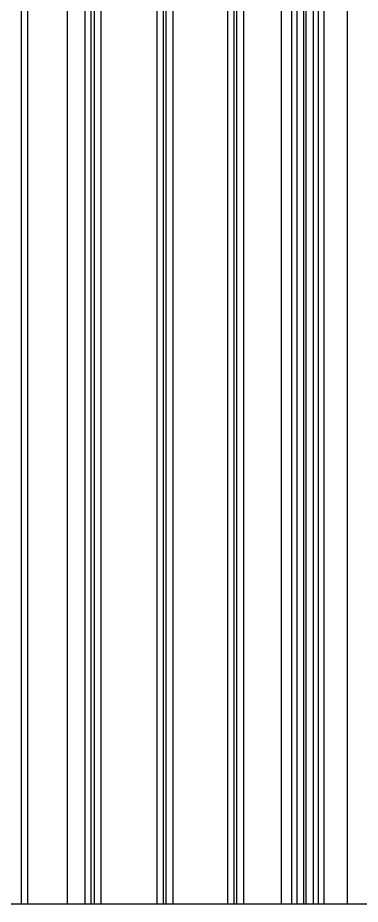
# Model space of a CAD drawing. Header units: millimetres. Extents: x -4172 to 126100, y -2 to 142133.
# Drawn here: x 30460 to 31593, y 43018 to 45951 of the extents above; entities that cross this region are included whole.
import ezdxf

# ---------------------------------------------------------------- set-up
doc = ezdxf.new("R2010")
doc.units = ezdxf.units.MM
doc.header["$LTSCALE"] = 100
doc.layers.add('Visible', color=7, linetype='Continuous', lineweight=25)

msp = doc.modelspace()

# ---------------------------------------------------------------- linework, layer by layer
at = {"layer": 'Visible'}
for p, q in [((30472.37, 43017.58), (30472.37, 48882.58)), ((30492.77, 48882.58), (30492.77, 43017.58)), ((30682.03, 48882.58), (30682.03, 43017.58)), ((30703.07, 43017.58), (30703.07, 48882.58)), ((30714, 43017.58), (30714, 48882.58)), ((30735.03, 48882.58), (30735.03, 43017.58)), ((30920.13, 48882.58), (30920.13, 43017.58)), ((30941.79, 43017.58), (30941.79, 48882.58)), ((30951.54, 43017.58), (30951.54, 48882.58)), ((30973.21, 48882.58), (30973.21, 43017.58)), ((31154.03, 48882.58), (31154.03, 43017.58)), ((31176.31, 43017.58), (31176.31, 48882.58)), ((31184.88, 43017.58), (31184.88, 48882.58)), ((31207.16, 48882.58), (31207.16, 43017.58)), ((31383.63, 48882.58), (31383.63, 43017.58)), ((31406.51, 43017.58), (31406.51, 48882.58)), ((31413.89, 43017.58), (31413.89, 48882.58)), ((31436.78, 48882.58), (31436.78, 43017.58)), ((30625.25, 43017.58), (30625.25, 48877.58)), ((31332.98, 43017.58), (31332.98, 48877.58)), ((31366.29, 43017.58), (31366.29, 48877.58)), ((31454.51, 43017.58), (31454.51, 48877.58)), ((31473.97, 43017.58), (31473.97, 48877.58)), ((31550.41, 43017.58), (31550.41, 48877.58)), ((36087.08, 43017.58), (28301.63, 43017.58))]:
    msp.add_line(p, q, dxfattribs=at)

doc.saveas('drawing.dxf')
